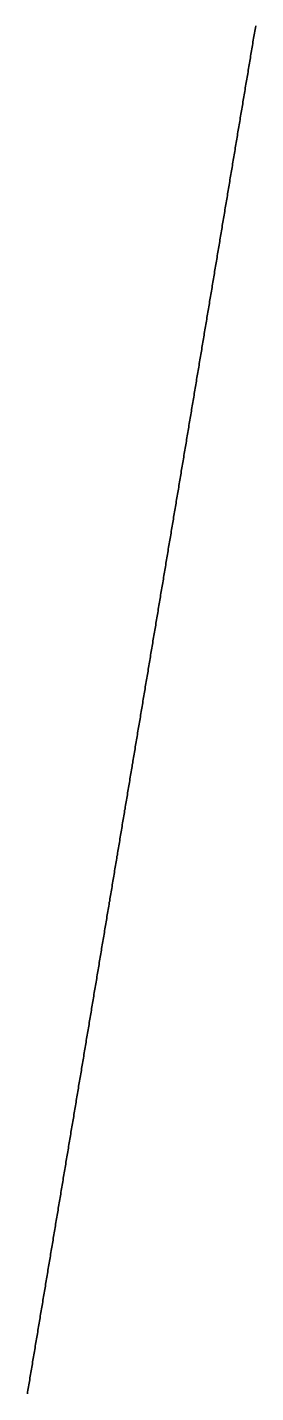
# Model space of a CAD drawing. Header units: millimetres. Extents: x -163 to 163, y 0 to 90.
# Drawn here: x -161.02 to -157.03, y 23.89 to 47.78 of the extents above; entities that cross this region are included whole.
import ezdxf

# ---------------------------------------------------------------- set-up
doc = ezdxf.new("R2010")
doc.units = ezdxf.units.MM

msp = doc.modelspace()

# ---------------------------------------------------------------- linework, layer by layer
for points in [[(-157.032, 47.806), (-157.037, 47.775), (-157.043, 47.744), (-157.048, 47.713), (-157.053, 47.682), (-157.058, 47.652), (-157.063, 47.621), (-157.068, 47.59), (-157.074, 47.559), (-157.079, 47.528), (-157.084, 47.497), (-157.089, 47.466), (-157.094, 47.435), (-157.099, 47.404), (-157.104, 47.373), (-157.11, 47.342), (-157.115, 47.311), (-157.12, 47.28), (-157.125, 47.25), (-157.13, 47.219), (-157.135, 47.188), (-157.141, 47.157), (-157.146, 47.126), (-157.151, 47.095), (-157.156, 47.064), (-157.161, 47.033), (-157.166, 47.002), (-157.171, 46.971), (-157.177, 46.94), (-157.182, 46.909), (-157.187, 46.878), (-157.192, 46.848), (-157.197, 46.817), (-157.202, 46.786), (-157.208, 46.755), (-157.213, 46.724), (-157.218, 46.693), (-157.223, 46.662), (-157.228, 46.631), (-157.233, 46.6), (-157.238, 46.569), (-157.244, 46.538), (-157.249, 46.507), (-157.254, 46.476), (-157.259, 46.446), (-157.264, 46.415), (-157.269, 46.384), (-157.275, 46.353), (-157.28, 46.322), (-157.285, 46.291), (-157.29, 46.26), (-157.295, 46.229), (-157.3, 46.198), (-157.305, 46.167), (-157.311, 46.136), (-157.316, 46.105), (-157.321, 46.074), (-157.326, 46.044), (-157.331, 46.013), (-157.336, 45.982), (-157.342, 45.951), (-157.347, 45.92), (-157.352, 45.889), (-157.357, 45.858), (-157.362, 45.827), (-157.367, 45.796), (-157.372, 45.765), (-157.378, 45.734), (-157.383, 45.703), (-157.388, 45.672), (-157.393, 45.642), (-157.398, 45.611), (-157.403, 45.58), (-157.409, 45.549), (-157.414, 45.518), (-157.419, 45.487), (-157.424, 45.456), (-157.429, 45.425), (-157.434, 45.394), (-157.439, 45.363), (-157.445, 45.332), (-157.45, 45.301), (-157.455, 45.27), (-157.46, 45.24), (-157.465, 45.209), (-157.47, 45.178), (-157.476, 45.147), (-157.481, 45.116), (-157.486, 45.085), (-157.491, 45.054), (-157.496, 45.023), (-157.501, 44.992), (-157.506, 44.961), (-157.512, 44.93), (-157.517, 44.899), (-157.522, 44.868), (-157.527, 44.838), (-157.532, 44.807), (-157.537, 44.776), (-157.543, 44.745), (-157.548, 44.714), (-157.553, 44.683), (-157.558, 44.652), (-157.563, 44.621), (-157.568, 44.59), (-157.573, 44.559), (-157.579, 44.528), (-157.584, 44.497), (-157.589, 44.466), (-157.594, 44.436), (-157.599, 44.405), (-157.604, 44.374), (-157.61, 44.343), (-157.615, 44.312), (-157.62, 44.281), (-157.625, 44.25), (-157.63, 44.219), (-157.635, 44.188), (-157.64, 44.157), (-157.646, 44.126), (-157.651, 44.095), (-157.656, 44.064), (-157.661, 44.034), (-157.666, 44.003), (-157.671, 43.972), (-157.677, 43.941), (-157.682, 43.91), (-157.687, 43.879), (-157.692, 43.848), (-157.697, 43.817), (-157.702, 43.786), (-157.707, 43.755), (-157.713, 43.724), (-157.718, 43.693), (-157.723, 43.662), (-157.728, 43.632), (-157.733, 43.601), (-157.738, 43.57), (-157.744, 43.539), (-157.749, 43.508), (-157.754, 43.477), (-157.759, 43.446), (-157.764, 43.415), (-157.769, 43.384), (-157.774, 43.353), (-157.78, 43.322), (-157.785, 43.291), (-157.79, 43.26), (-157.795, 43.23), (-157.8, 43.199), (-157.805, 43.168), (-157.811, 43.137), (-157.816, 43.106), (-157.821, 43.075), (-157.826, 43.044), (-157.831, 43.013), (-157.836, 42.982), (-157.841, 42.951), (-157.847, 42.92), (-157.852, 42.889), (-157.857, 42.858), (-157.862, 42.828), (-157.867, 42.797), (-157.872, 42.766), (-157.878, 42.735), (-157.883, 42.704), (-157.888, 42.673), (-157.893, 42.642), (-157.898, 42.611), (-157.903, 42.58), (-157.908, 42.549), (-157.914, 42.518), (-157.919, 42.487), (-157.924, 42.457), (-157.929, 42.426), (-157.934, 42.395), (-157.939, 42.364), (-157.945, 42.333), (-157.95, 42.302), (-157.955, 42.271), (-157.96, 42.24), (-157.965, 42.209), (-157.97, 42.178), (-157.975, 42.147), (-157.981, 42.116), (-157.986, 42.085), (-157.991, 42.055), (-157.996, 42.024), (-158.001, 41.993), (-158.006, 41.962), (-158.012, 41.931), (-158.017, 41.9), (-158.022, 41.869), (-158.027, 41.838), (-158.032, 41.807), (-158.037, 41.776), (-158.042, 41.745), (-158.048, 41.714), (-158.053, 41.683), (-158.058, 41.653), (-158.063, 41.622), (-158.068, 41.591), (-158.073, 41.56), (-158.079, 41.529), (-158.084, 41.498), (-158.089, 41.467), (-158.094, 41.436), (-158.099, 41.405), (-158.104, 41.374), (-158.109, 41.343), (-158.115, 41.312), (-158.12, 41.281), (-158.125, 41.251), (-158.13, 41.22), (-158.135, 41.189), (-158.14, 41.158), (-158.146, 41.127), (-158.151, 41.096), (-158.156, 41.065), (-158.161, 41.034), (-158.166, 41.003), (-158.171, 40.972), (-158.176, 40.941), (-158.182, 40.91), (-158.187, 40.879), (-158.192, 40.849), (-158.197, 40.818), (-158.202, 40.787), (-158.207, 40.756), (-158.213, 40.725), (-158.218, 40.694), (-158.223, 40.663), (-158.228, 40.632), (-158.233, 40.601), (-158.238, 40.57), (-158.243, 40.539), (-158.249, 40.508), (-158.254, 40.477), (-158.259, 40.447), (-158.264, 40.416), (-158.269, 40.385), (-158.274, 40.354), (-158.28, 40.323), (-158.285, 40.292), (-158.29, 40.261), (-158.295, 40.23), (-158.3, 40.199), (-158.305, 40.168), (-158.31, 40.137), (-158.316, 40.106), (-158.321, 40.075), (-158.326, 40.045), (-158.331, 40.014), (-158.336, 39.983), (-158.341, 39.952), (-158.347, 39.921), (-158.352, 39.89), (-158.357, 39.859), (-158.362, 39.828), (-158.367, 39.797), (-158.372, 39.766), (-158.377, 39.735), (-158.383, 39.704), (-158.388, 39.673), (-158.393, 39.643), (-158.398, 39.612), (-158.403, 39.581), (-158.408, 39.55), (-158.414, 39.519), (-158.419, 39.488), (-158.424, 39.457), (-158.429, 39.426), (-158.434, 39.395), (-158.439, 39.364), (-158.444, 39.333), (-158.45, 39.302), (-158.455, 39.271), (-158.46, 39.241), (-158.465, 39.21), (-158.47, 39.179), (-158.475, 39.148), (-158.481, 39.117), (-158.486, 39.086), (-158.491, 39.055), (-158.496, 39.024), (-158.501, 38.993), (-158.506, 38.962), (-158.511, 38.931), (-158.517, 38.9), (-158.522, 38.869), (-158.527, 38.839), (-158.532, 38.808), (-158.537, 38.777), (-158.542, 38.746), (-158.548, 38.715), (-158.553, 38.684), (-158.558, 38.653), (-158.563, 38.622), (-158.568, 38.591), (-158.573, 38.56), (-158.578, 38.529), (-158.584, 38.498), (-158.589, 38.467), (-158.594, 38.437), (-158.599, 38.406), (-158.604, 38.375), (-158.609, 38.344), (-158.615, 38.313), (-158.62, 38.282), (-158.625, 38.251), (-158.63, 38.22), (-158.635, 38.189), (-158.64, 38.158), (-158.645, 38.127), (-158.651, 38.096), (-158.656, 38.065), (-158.661, 38.035), (-158.666, 38.004), (-158.671, 37.973), (-158.676, 37.942), (-158.682, 37.911), (-158.687, 37.88), (-158.692, 37.849), (-158.697, 37.818), (-158.702, 37.787), (-158.707, 37.756), (-158.712, 37.725), (-158.718, 37.694), (-158.723, 37.663), (-158.728, 37.633), (-158.733, 37.602), (-158.738, 37.571), (-158.743, 37.54), (-158.749, 37.509), (-158.754, 37.478), (-158.759, 37.447), (-158.764, 37.416), (-158.769, 37.385), (-158.774, 37.354), (-158.779, 37.323), (-158.785, 37.292), (-158.79, 37.261), (-158.795, 37.231), (-158.8, 37.2), (-158.805, 37.169), (-158.81, 37.138), (-158.816, 37.107), (-158.821, 37.076), (-158.826, 37.045), (-158.831, 37.014), (-158.836, 36.983), (-158.841, 36.952), (-158.846, 36.921), (-158.852, 36.89), (-158.857, 36.859), (-158.862, 36.829), (-158.867, 36.798), (-158.872, 36.767), (-158.877, 36.736), (-158.883, 36.705), (-158.888, 36.674), (-158.893, 36.643), (-158.898, 36.612), (-158.903, 36.581), (-158.908, 36.55), (-158.913, 36.519), (-158.919, 36.488), (-158.924, 36.457), (-158.929, 36.427), (-158.934, 36.396), (-158.939, 36.365), (-158.944, 36.334), (-158.95, 36.303), (-158.955, 36.272), (-158.96, 36.241), (-158.965, 36.21), (-158.97, 36.179), (-158.975, 36.148), (-158.98, 36.117), (-158.986, 36.086), (-158.991, 36.055), (-158.996, 36.025), (-159.001, 35.994), (-159.006, 35.963), (-159.011, 35.932), (-159.017, 35.901), (-159.022, 35.87), (-159.027, 35.839), (-159.032, 35.808), (-159.037, 35.777), (-159.042, 35.746), (-159.047, 35.715), (-159.053, 35.684), (-159.058, 35.654), (-159.063, 35.623), (-159.068, 35.592), (-159.073, 35.561), (-159.078, 35.53), (-159.084, 35.499), (-159.089, 35.468), (-159.094, 35.437), (-159.099, 35.406), (-159.104, 35.375), (-159.109, 35.344), (-159.114, 35.313), (-159.12, 35.282), (-159.125, 35.252), (-159.13, 35.221), (-159.135, 35.19), (-159.14, 35.159), (-159.145, 35.128), (-159.151, 35.097), (-159.156, 35.066), (-159.161, 35.035), (-159.166, 35.004), (-159.171, 34.973), (-159.176, 34.942), (-159.181, 34.911), (-159.187, 34.88), (-159.192, 34.85), (-159.197, 34.819), (-159.202, 34.788), (-159.207, 34.757), (-159.212, 34.726), (-159.218, 34.695), (-159.223, 34.664), (-159.228, 34.633), (-159.233, 34.602), (-159.238, 34.571), (-159.243, 34.54), (-159.248, 34.509), (-159.254, 34.478), (-159.259, 34.448), (-159.264, 34.417), (-159.269, 34.386), (-159.274, 34.355), (-159.279, 34.324), (-159.285, 34.293), (-159.29, 34.262), (-159.295, 34.231), (-159.3, 34.2), (-159.305, 34.169), (-159.31, 34.138), (-159.315, 34.107), (-159.321, 34.076), (-159.326, 34.046), (-159.331, 34.015), (-159.336, 33.984), (-159.341, 33.953), (-159.346, 33.922), (-159.352, 33.891), (-159.357, 33.86), (-159.362, 33.829), (-159.367, 33.798), (-159.372, 33.767), (-159.377, 33.736), (-159.382, 33.705), (-159.388, 33.674), (-159.393, 33.644), (-159.398, 33.613), (-159.403, 33.582), (-159.408, 33.551), (-159.413, 33.52), (-159.419, 33.489), (-159.424, 33.458), (-159.429, 33.427), (-159.434, 33.396), (-159.439, 33.365), (-159.444, 33.334), (-159.449, 33.303), (-159.455, 33.272), (-159.46, 33.242), (-159.465, 33.211), (-159.47, 33.18), (-159.475, 33.149), (-159.48, 33.118), (-159.486, 33.087), (-159.491, 33.056), (-159.496, 33.025), (-159.501, 32.994), (-159.506, 32.963), (-159.511, 32.932), (-159.516, 32.901), (-159.522, 32.87), (-159.527, 32.84), (-159.532, 32.809), (-159.537, 32.778), (-159.542, 32.747), (-159.547, 32.716), (-159.553, 32.685), (-159.558, 32.654), (-159.563, 32.623), (-159.568, 32.592), (-159.573, 32.561), (-159.578, 32.53), (-159.583, 32.499), (-159.589, 32.468), (-159.594, 32.438), (-159.599, 32.407), (-159.604, 32.376), (-159.609, 32.345), (-159.614, 32.314), (-159.62, 32.283), (-159.625, 32.252), (-159.63, 32.221), (-159.635, 32.19), (-159.64, 32.159), (-159.645, 32.128), (-159.65, 32.097), (-159.656, 32.066), (-159.661, 32.036), (-159.666, 32.005), (-159.671, 31.974), (-159.676, 31.943), (-159.681, 31.912), (-159.687, 31.881), (-159.692, 31.85), (-159.697, 31.819), (-159.702, 31.788), (-159.707, 31.757), (-159.712, 31.726), (-159.717, 31.695), (-159.723, 31.664), (-159.728, 31.634), (-159.733, 31.603), (-159.738, 31.572), (-159.743, 31.541), (-159.748, 31.51), (-159.754, 31.479), (-159.759, 31.448), (-159.764, 31.417), (-159.769, 31.386), (-159.774, 31.355), (-159.779, 31.324), (-159.784, 31.293), (-159.79, 31.262), (-159.795, 31.232), (-159.8, 31.201), (-159.805, 31.17), (-159.81, 31.139), (-159.815, 31.108), (-159.821, 31.077), (-159.826, 31.046), (-159.831, 31.015), (-159.836, 30.984), (-159.841, 30.953), (-159.846, 30.922), (-159.851, 30.891), (-159.857, 30.86), (-159.862, 30.83), (-159.867, 30.799), (-159.872, 30.768), (-159.877, 30.737), (-159.882, 30.706), (-159.888, 30.675), (-159.893, 30.644), (-159.898, 30.613), (-159.903, 30.582), (-159.908, 30.551), (-159.913, 30.52), (-159.918, 30.489), (-159.924, 30.458), (-159.929, 30.428), (-159.934, 30.397), (-159.939, 30.366), (-159.944, 30.335), (-159.949, 30.304), (-159.955, 30.273), (-159.96, 30.242), (-159.965, 30.211), (-159.97, 30.18), (-159.975, 30.149), (-159.98, 30.118), (-159.985, 30.087), (-159.991, 30.056), (-159.996, 30.026), (-160.001, 29.995), (-160.006, 29.964), (-160.011, 29.933), (-160.016, 29.902), (-160.022, 29.871), (-160.027, 29.84), (-160.032, 29.809), (-160.037, 29.778), (-160.042, 29.747), (-160.047, 29.716), (-160.052, 29.685), (-160.058, 29.654), (-160.063, 29.624), (-160.068, 29.593), (-160.073, 29.562), (-160.078, 29.531), (-160.083, 29.5), (-160.089, 29.469), (-160.094, 29.438), (-160.099, 29.407), (-160.104, 29.376), (-160.109, 29.345), (-160.114, 29.314), (-160.119, 29.283), (-160.125, 29.252), (-160.13, 29.222), (-160.135, 29.191), (-160.14, 29.16), (-160.145, 29.129), (-160.15, 29.098), (-160.156, 29.067), (-160.161, 29.036), (-160.166, 29.005), (-160.171, 28.974), (-160.176, 28.943), (-160.181, 28.912), (-160.186, 28.881), (-160.192, 28.85), (-160.197, 28.82), (-160.202, 28.789), (-160.207, 28.758), (-160.212, 28.727), (-160.217, 28.696), (-160.223, 28.665), (-160.228, 28.634), (-160.233, 28.603), (-160.238, 28.572), (-160.243, 28.541), (-160.248, 28.51), (-160.253, 28.479), (-160.259, 28.449), (-160.264, 28.418), (-160.269, 28.387), (-160.274, 28.356), (-160.279, 28.325), (-160.284, 28.294), (-160.29, 28.263), (-160.295, 28.232), (-160.3, 28.201), (-160.305, 28.17), (-160.31, 28.139), (-160.315, 28.108), (-160.32, 28.077), (-160.326, 28.047), (-160.331, 28.016), (-160.336, 27.985), (-160.341, 27.954), (-160.346, 27.923), (-160.351, 27.892), (-160.357, 27.861), (-160.362, 27.83), (-160.367, 27.799), (-160.372, 27.768), (-160.377, 27.737), (-160.382, 27.706), (-160.387, 27.675), (-160.393, 27.645), (-160.398, 27.614), (-160.403, 27.583), (-160.408, 27.552), (-160.413, 27.521), (-160.418, 27.49), (-160.424, 27.459), (-160.429, 27.428), (-160.434, 27.397), (-160.439, 27.366), (-160.444, 27.335), (-160.449, 27.304), (-160.454, 27.273), (-160.46, 27.243), (-160.465, 27.212), (-160.47, 27.181), (-160.475, 27.15), (-160.48, 27.119), (-160.485, 27.088), (-160.491, 27.057), (-160.496, 27.026), (-160.501, 26.995), (-160.506, 26.964), (-160.511, 26.933), (-160.516, 26.902), (-160.521, 26.871), (-160.527, 26.841), (-160.532, 26.81), (-160.537, 26.779), (-160.542, 26.748), (-160.547, 26.717), (-160.552, 26.686), (-160.558, 26.655), (-160.563, 26.624), (-160.568, 26.593), (-160.573, 26.562), (-160.578, 26.531), (-160.583, 26.5), (-160.588, 26.469), (-160.594, 26.439), (-160.599, 26.408), (-160.604, 26.377), (-160.609, 26.346), (-160.614, 26.315), (-160.619, 26.284), (-160.625, 26.253), (-160.63, 26.222), (-160.635, 26.191), (-160.64, 26.16), (-160.645, 26.129), (-160.65, 26.098), (-160.655, 26.067), (-160.661, 26.037), (-160.666, 26.006), (-160.671, 25.975), (-160.676, 25.944), (-160.681, 25.913), (-160.686, 25.882), (-160.692, 25.851), (-160.697, 25.82), (-160.702, 25.789), (-160.707, 25.758), (-160.712, 25.727), (-160.717, 25.696), (-160.722, 25.665), (-160.728, 25.635), (-160.733, 25.604), (-160.738, 25.573), (-160.743, 25.542), (-160.748, 25.511), (-160.753, 25.48), (-160.759, 25.449), (-160.764, 25.418), (-160.769, 25.387), (-160.774, 25.356), (-160.779, 25.325), (-160.784, 25.294), (-160.789, 25.263), (-160.795, 25.233), (-160.8, 25.202), (-160.805, 25.171), (-160.81, 25.14), (-160.815, 25.109), (-160.82, 25.078), (-160.825, 25.047), (-160.831, 25.016), (-160.836, 24.985), (-160.841, 24.954), (-160.846, 24.923), (-160.851, 24.892), (-160.856, 24.861), (-160.862, 24.831), (-160.867, 24.8), (-160.872, 24.769), (-160.877, 24.738), (-160.882, 24.707), (-160.887, 24.676), (-160.892, 24.645), (-160.898, 24.614), (-160.903, 24.583), (-160.908, 24.552), (-160.913, 24.521), (-160.918, 24.49), (-160.923, 24.459), (-160.929, 24.429), (-160.934, 24.398), (-160.939, 24.367), (-160.944, 24.336), (-160.949, 24.305), (-160.954, 24.274), (-160.959, 24.243), (-160.965, 24.212), (-160.97, 24.181), (-160.975, 24.15), (-160.98, 24.119), (-160.985, 24.088), (-160.99, 24.057), (-160.996, 24.027), (-161.001, 23.996), (-161.006, 23.965), (-161.011, 23.934), (-161.016, 23.903), (-161.021, 23.872)], [(-161.021, 23.872), (-161.016, 23.903), (-161.011, 23.934), (-161.006, 23.965), (-161.001, 23.996), (-160.996, 24.027), (-160.99, 24.057), (-160.985, 24.088), (-160.98, 24.119), (-160.975, 24.15), (-160.97, 24.181), (-160.965, 24.212), (-160.959, 24.243), (-160.954, 24.274), (-160.949, 24.305), (-160.944, 24.336), (-160.939, 24.367), (-160.934, 24.398), (-160.929, 24.429), (-160.923, 24.459), (-160.918, 24.49), (-160.913, 24.521), (-160.908, 24.552), (-160.903, 24.583), (-160.898, 24.614), (-160.892, 24.645), (-160.887, 24.676), (-160.882, 24.707), (-160.877, 24.738), (-160.872, 24.769), (-160.867, 24.8), (-160.862, 24.831), (-160.856, 24.861), (-160.851, 24.892), (-160.846, 24.923), (-160.841, 24.954), (-160.836, 24.985), (-160.831, 25.016), (-160.825, 25.047), (-160.82, 25.078), (-160.815, 25.109), (-160.81, 25.14), (-160.805, 25.171), (-160.8, 25.202), (-160.795, 25.233), (-160.789, 25.263), (-160.784, 25.294), (-160.779, 25.325), (-160.774, 25.356), (-160.769, 25.387), (-160.764, 25.418), (-160.759, 25.449), (-160.753, 25.48), (-160.748, 25.511), (-160.743, 25.542), (-160.738, 25.573), (-160.733, 25.604), (-160.728, 25.635), (-160.722, 25.665), (-160.717, 25.696), (-160.712, 25.727), (-160.707, 25.758), (-160.702, 25.789), (-160.697, 25.82), (-160.692, 25.851), (-160.686, 25.882), (-160.681, 25.913), (-160.676, 25.944), (-160.671, 25.975), (-160.666, 26.006), (-160.661, 26.037), (-160.655, 26.067), (-160.65, 26.098), (-160.645, 26.129), (-160.64, 26.16), (-160.635, 26.191), (-160.63, 26.222), (-160.625, 26.253), (-160.619, 26.284), (-160.614, 26.315), (-160.609, 26.346), (-160.604, 26.377), (-160.599, 26.408), (-160.594, 26.439), (-160.588, 26.469), (-160.583, 26.5), (-160.578, 26.531), (-160.573, 26.562), (-160.568, 26.593), (-160.563, 26.624), (-160.558, 26.655), (-160.552, 26.686), (-160.547, 26.717), (-160.542, 26.748), (-160.537, 26.779), (-160.532, 26.81), (-160.527, 26.841), (-160.521, 26.871), (-160.516, 26.902), (-160.511, 26.933), (-160.506, 26.964), (-160.501, 26.995), (-160.496, 27.026), (-160.491, 27.057), (-160.485, 27.088), (-160.48, 27.119), (-160.475, 27.15), (-160.47, 27.181), (-160.465, 27.212), (-160.46, 27.243), (-160.454, 27.273), (-160.449, 27.304), (-160.444, 27.335), (-160.439, 27.366), (-160.434, 27.397), (-160.429, 27.428), (-160.424, 27.459), (-160.418, 27.49), (-160.413, 27.521), (-160.408, 27.552), (-160.403, 27.583), (-160.398, 27.614), (-160.393, 27.645), (-160.387, 27.675), (-160.382, 27.706), (-160.377, 27.737), (-160.372, 27.768), (-160.367, 27.799), (-160.362, 27.83), (-160.357, 27.861), (-160.351, 27.892), (-160.346, 27.923), (-160.341, 27.954), (-160.336, 27.985), (-160.331, 28.016), (-160.326, 28.047), (-160.32, 28.077), (-160.315, 28.108), (-160.31, 28.139), (-160.305, 28.17), (-160.3, 28.201), (-160.295, 28.232), (-160.29, 28.263), (-160.284, 28.294), (-160.279, 28.325), (-160.274, 28.356), (-160.269, 28.387), (-160.264, 28.418), (-160.259, 28.449), (-160.253, 28.479), (-160.248, 28.51), (-160.243, 28.541), (-160.238, 28.572), (-160.233, 28.603), (-160.228, 28.634), (-160.223, 28.665), (-160.217, 28.696), (-160.212, 28.727), (-160.207, 28.758), (-160.202, 28.789), (-160.197, 28.82), (-160.192, 28.85), (-160.186, 28.881), (-160.181, 28.912), (-160.176, 28.943), (-160.171, 28.974), (-160.166, 29.005), (-160.161, 29.036), (-160.156, 29.067), (-160.15, 29.098), (-160.145, 29.129), (-160.14, 29.16), (-160.135, 29.191), (-160.13, 29.222), (-160.125, 29.252), (-160.119, 29.283), (-160.114, 29.314), (-160.109, 29.345), (-160.104, 29.376), (-160.099, 29.407), (-160.094, 29.438), (-160.089, 29.469), (-160.083, 29.5), (-160.078, 29.531), (-160.073, 29.562), (-160.068, 29.593), (-160.063, 29.624), (-160.058, 29.654), (-160.052, 29.685), (-160.047, 29.716), (-160.042, 29.747), (-160.037, 29.778), (-160.032, 29.809), (-160.027, 29.84), (-160.022, 29.871), (-160.016, 29.902), (-160.011, 29.933), (-160.006, 29.964), (-160.001, 29.995), (-159.996, 30.026), (-159.991, 30.056), (-159.985, 30.087), (-159.98, 30.118), (-159.975, 30.149), (-159.97, 30.18), (-159.965, 30.211), (-159.96, 30.242), (-159.955, 30.273), (-159.949, 30.304), (-159.944, 30.335), (-159.939, 30.366), (-159.934, 30.397), (-159.929, 30.428), (-159.924, 30.458), (-159.918, 30.489), (-159.913, 30.52), (-159.908, 30.551), (-159.903, 30.582), (-159.898, 30.613), (-159.893, 30.644), (-159.888, 30.675), (-159.882, 30.706), (-159.877, 30.737), (-159.872, 30.768), (-159.867, 30.799), (-159.862, 30.83), (-159.857, 30.86), (-159.851, 30.891), (-159.846, 30.922), (-159.841, 30.953), (-159.836, 30.984), (-159.831, 31.015), (-159.826, 31.046), (-159.821, 31.077), (-159.815, 31.108), (-159.81, 31.139), (-159.805, 31.17), (-159.8, 31.201), (-159.795, 31.232), (-159.79, 31.262), (-159.784, 31.293), (-159.779, 31.324), (-159.774, 31.355), (-159.769, 31.386), (-159.764, 31.417), (-159.759, 31.448), (-159.754, 31.479), (-159.748, 31.51), (-159.743, 31.541), (-159.738, 31.572), (-159.733, 31.603), (-159.728, 31.634), (-159.723, 31.664), (-159.717, 31.695), (-159.712, 31.726), (-159.707, 31.757), (-159.702, 31.788), (-159.697, 31.819), (-159.692, 31.85), (-159.687, 31.881), (-159.681, 31.912), (-159.676, 31.943), (-159.671, 31.974), (-159.666, 32.005), (-159.661, 32.036), (-159.656, 32.066), (-159.65, 32.097), (-159.645, 32.128), (-159.64, 32.159), (-159.635, 32.19), (-159.63, 32.221), (-159.625, 32.252), (-159.62, 32.283), (-159.614, 32.314), (-159.609, 32.345), (-159.604, 32.376), (-159.599, 32.407), (-159.594, 32.438), (-159.589, 32.468), (-159.583, 32.499), (-159.578, 32.53), (-159.573, 32.561), (-159.568, 32.592), (-159.563, 32.623), (-159.558, 32.654), (-159.553, 32.685), (-159.547, 32.716), (-159.542, 32.747), (-159.537, 32.778), (-159.532, 32.809), (-159.527, 32.84), (-159.522, 32.87), (-159.516, 32.901), (-159.511, 32.932), (-159.506, 32.963), (-159.501, 32.994), (-159.496, 33.025), (-159.491, 33.056), (-159.486, 33.087), (-159.48, 33.118), (-159.475, 33.149), (-159.47, 33.18), (-159.465, 33.211), (-159.46, 33.242), (-159.455, 33.272), (-159.449, 33.303), (-159.444, 33.334), (-159.439, 33.365), (-159.434, 33.396), (-159.429, 33.427), (-159.424, 33.458), (-159.419, 33.489), (-159.413, 33.52), (-159.408, 33.551), (-159.403, 33.582), (-159.398, 33.613), (-159.393, 33.644), (-159.388, 33.674), (-159.382, 33.705), (-159.377, 33.736), (-159.372, 33.767), (-159.367, 33.798), (-159.362, 33.829), (-159.357, 33.86), (-159.352, 33.891), (-159.346, 33.922), (-159.341, 33.953), (-159.336, 33.984), (-159.331, 34.015), (-159.326, 34.046), (-159.321, 34.076), (-159.315, 34.107), (-159.31, 34.138), (-159.305, 34.169), (-159.3, 34.2), (-159.295, 34.231), (-159.29, 34.262), (-159.285, 34.293), (-159.279, 34.324), (-159.274, 34.355), (-159.269, 34.386), (-159.264, 34.417), (-159.259, 34.448), (-159.254, 34.478), (-159.248, 34.509), (-159.243, 34.54), (-159.238, 34.571), (-159.233, 34.602), (-159.228, 34.633), (-159.223, 34.664), (-159.218, 34.695), (-159.212, 34.726), (-159.207, 34.757), (-159.202, 34.788), (-159.197, 34.819), (-159.192, 34.85), (-159.187, 34.88), (-159.181, 34.911), (-159.176, 34.942), (-159.171, 34.973), (-159.166, 35.004), (-159.161, 35.035), (-159.156, 35.066), (-159.151, 35.097), (-159.145, 35.128), (-159.14, 35.159), (-159.135, 35.19), (-159.13, 35.221), (-159.125, 35.252), (-159.12, 35.282), (-159.114, 35.313), (-159.109, 35.344), (-159.104, 35.375), (-159.099, 35.406), (-159.094, 35.437), (-159.089, 35.468), (-159.084, 35.499), (-159.078, 35.53), (-159.073, 35.561), (-159.068, 35.592), (-159.063, 35.623), (-159.058, 35.654), (-159.053, 35.684), (-159.047, 35.715), (-159.042, 35.746), (-159.037, 35.777), (-159.032, 35.808), (-159.027, 35.839), (-159.022, 35.87), (-159.017, 35.901), (-159.011, 35.932), (-159.006, 35.963), (-159.001, 35.994), (-158.996, 36.025), (-158.991, 36.055), (-158.986, 36.086), (-158.98, 36.117), (-158.975, 36.148), (-158.97, 36.179), (-158.965, 36.21), (-158.96, 36.241), (-158.955, 36.272), (-158.95, 36.303), (-158.944, 36.334), (-158.939, 36.365), (-158.934, 36.396), (-158.929, 36.427), (-158.924, 36.457), (-158.919, 36.488), (-158.913, 36.519), (-158.908, 36.55), (-158.903, 36.581), (-158.898, 36.612), (-158.893, 36.643), (-158.888, 36.674), (-158.883, 36.705), (-158.877, 36.736), (-158.872, 36.767), (-158.867, 36.798), (-158.862, 36.829), (-158.857, 36.859), (-158.852, 36.89), (-158.846, 36.921), (-158.841, 36.952), (-158.836, 36.983), (-158.831, 37.014), (-158.826, 37.045), (-158.821, 37.076), (-158.816, 37.107), (-158.81, 37.138), (-158.805, 37.169), (-158.8, 37.2), (-158.795, 37.231), (-158.79, 37.261), (-158.785, 37.292), (-158.779, 37.323), (-158.774, 37.354), (-158.769, 37.385), (-158.764, 37.416), (-158.759, 37.447), (-158.754, 37.478), (-158.749, 37.509), (-158.743, 37.54), (-158.738, 37.571), (-158.733, 37.602), (-158.728, 37.633), (-158.723, 37.663), (-158.718, 37.694), (-158.712, 37.725), (-158.707, 37.756), (-158.702, 37.787), (-158.697, 37.818), (-158.692, 37.849), (-158.687, 37.88), (-158.682, 37.911), (-158.676, 37.942), (-158.671, 37.973), (-158.666, 38.004), (-158.661, 38.035), (-158.656, 38.065), (-158.651, 38.096), (-158.645, 38.127), (-158.64, 38.158), (-158.635, 38.189), (-158.63, 38.22), (-158.625, 38.251), (-158.62, 38.282), (-158.615, 38.313), (-158.609, 38.344), (-158.604, 38.375), (-158.599, 38.406), (-158.594, 38.437), (-158.589, 38.467), (-158.584, 38.498), (-158.578, 38.529), (-158.573, 38.56), (-158.568, 38.591), (-158.563, 38.622), (-158.558, 38.653), (-158.553, 38.684), (-158.548, 38.715), (-158.542, 38.746), (-158.537, 38.777), (-158.532, 38.808), (-158.527, 38.839), (-158.522, 38.869), (-158.517, 38.9), (-158.511, 38.931), (-158.506, 38.962), (-158.501, 38.993), (-158.496, 39.024), (-158.491, 39.055), (-158.486, 39.086), (-158.481, 39.117), (-158.475, 39.148), (-158.47, 39.179), (-158.465, 39.21), (-158.46, 39.241), (-158.455, 39.271), (-158.45, 39.302), (-158.444, 39.333), (-158.439, 39.364), (-158.434, 39.395), (-158.429, 39.426), (-158.424, 39.457), (-158.419, 39.488), (-158.414, 39.519), (-158.408, 39.55), (-158.403, 39.581), (-158.398, 39.612), (-158.393, 39.643), (-158.388, 39.673), (-158.383, 39.704), (-158.377, 39.735), (-158.372, 39.766), (-158.367, 39.797), (-158.362, 39.828), (-158.357, 39.859), (-158.352, 39.89), (-158.347, 39.921), (-158.341, 39.952), (-158.336, 39.983), (-158.331, 40.014), (-158.326, 40.045), (-158.321, 40.075), (-158.316, 40.106), (-158.31, 40.137), (-158.305, 40.168), (-158.3, 40.199), (-158.295, 40.23), (-158.29, 40.261), (-158.285, 40.292), (-158.28, 40.323), (-158.274, 40.354), (-158.269, 40.385), (-158.264, 40.416), (-158.259, 40.447), (-158.254, 40.477), (-158.249, 40.508), (-158.243, 40.539), (-158.238, 40.57), (-158.233, 40.601), (-158.228, 40.632), (-158.223, 40.663), (-158.218, 40.694), (-158.213, 40.725), (-158.207, 40.756), (-158.202, 40.787), (-158.197, 40.818), (-158.192, 40.849), (-158.187, 40.879), (-158.182, 40.91), (-158.176, 40.941), (-158.171, 40.972), (-158.166, 41.003), (-158.161, 41.034), (-158.156, 41.065), (-158.151, 41.096), (-158.146, 41.127), (-158.14, 41.158), (-158.135, 41.189), (-158.13, 41.22), (-158.125, 41.251), (-158.12, 41.281), (-158.115, 41.312), (-158.109, 41.343), (-158.104, 41.374), (-158.099, 41.405), (-158.094, 41.436), (-158.089, 41.467), (-158.084, 41.498), (-158.079, 41.529), (-158.073, 41.56), (-158.068, 41.591), (-158.063, 41.622), (-158.058, 41.653), (-158.053, 41.683), (-158.048, 41.714), (-158.042, 41.745), (-158.037, 41.776), (-158.032, 41.807), (-158.027, 41.838), (-158.022, 41.869), (-158.017, 41.9), (-158.012, 41.931), (-158.006, 41.962), (-158.001, 41.993), (-157.996, 42.024), (-157.991, 42.055), (-157.986, 42.085), (-157.981, 42.116), (-157.975, 42.147), (-157.97, 42.178), (-157.965, 42.209), (-157.96, 42.24), (-157.955, 42.271), (-157.95, 42.302), (-157.945, 42.333), (-157.939, 42.364), (-157.934, 42.395), (-157.929, 42.426), (-157.924, 42.457), (-157.919, 42.487), (-157.914, 42.518), (-157.908, 42.549), (-157.903, 42.58), (-157.898, 42.611), (-157.893, 42.642), (-157.888, 42.673), (-157.883, 42.704), (-157.878, 42.735), (-157.872, 42.766), (-157.867, 42.797), (-157.862, 42.828), (-157.857, 42.858), (-157.852, 42.889), (-157.847, 42.92), (-157.841, 42.951), (-157.836, 42.982), (-157.831, 43.013), (-157.826, 43.044), (-157.821, 43.075), (-157.816, 43.106), (-157.811, 43.137), (-157.805, 43.168), (-157.8, 43.199), (-157.795, 43.23), (-157.79, 43.26), (-157.785, 43.291), (-157.78, 43.322), (-157.774, 43.353), (-157.769, 43.384), (-157.764, 43.415), (-157.759, 43.446), (-157.754, 43.477), (-157.749, 43.508), (-157.744, 43.539), (-157.738, 43.57), (-157.733, 43.601), (-157.728, 43.632), (-157.723, 43.662), (-157.718, 43.693), (-157.713, 43.724), (-157.707, 43.755), (-157.702, 43.786), (-157.697, 43.817), (-157.692, 43.848), (-157.687, 43.879), (-157.682, 43.91), (-157.677, 43.941), (-157.671, 43.972), (-157.666, 44.003), (-157.661, 44.034), (-157.656, 44.064), (-157.651, 44.095), (-157.646, 44.126), (-157.64, 44.157), (-157.635, 44.188), (-157.63, 44.219), (-157.625, 44.25), (-157.62, 44.281), (-157.615, 44.312), (-157.61, 44.343), (-157.604, 44.374), (-157.599, 44.405), (-157.594, 44.436), (-157.589, 44.466), (-157.584, 44.497), (-157.579, 44.528), (-157.573, 44.559), (-157.568, 44.59), (-157.563, 44.621), (-157.558, 44.652), (-157.553, 44.683), (-157.548, 44.714), (-157.543, 44.745), (-157.537, 44.776), (-157.532, 44.807), (-157.527, 44.838), (-157.522, 44.868), (-157.517, 44.899), (-157.512, 44.93), (-157.506, 44.961), (-157.501, 44.992), (-157.496, 45.023), (-157.491, 45.054), (-157.486, 45.085), (-157.481, 45.116), (-157.476, 45.147), (-157.47, 45.178), (-157.465, 45.209), (-157.46, 45.24), (-157.455, 45.27), (-157.45, 45.301), (-157.445, 45.332), (-157.439, 45.363), (-157.434, 45.394), (-157.429, 45.425), (-157.424, 45.456), (-157.419, 45.487), (-157.414, 45.518), (-157.409, 45.549), (-157.403, 45.58), (-157.398, 45.611), (-157.393, 45.642), (-157.388, 45.672), (-157.383, 45.703), (-157.378, 45.734), (-157.372, 45.765), (-157.367, 45.796), (-157.362, 45.827), (-157.357, 45.858), (-157.352, 45.889), (-157.347, 45.92), (-157.342, 45.951), (-157.336, 45.982), (-157.331, 46.013), (-157.326, 46.044), (-157.321, 46.074), (-157.316, 46.105), (-157.311, 46.136), (-157.305, 46.167), (-157.3, 46.198), (-157.295, 46.229), (-157.29, 46.26), (-157.285, 46.291), (-157.28, 46.322), (-157.275, 46.353), (-157.269, 46.384), (-157.264, 46.415), (-157.259, 46.446), (-157.254, 46.476), (-157.249, 46.507), (-157.244, 46.538), (-157.238, 46.569), (-157.233, 46.6), (-157.228, 46.631), (-157.223, 46.662), (-157.218, 46.693), (-157.213, 46.724), (-157.208, 46.755), (-157.202, 46.786), (-157.197, 46.817), (-157.192, 46.848), (-157.187, 46.878), (-157.182, 46.909), (-157.177, 46.94), (-157.171, 46.971), (-157.166, 47.002), (-157.161, 47.033), (-157.156, 47.064), (-157.151, 47.095), (-157.146, 47.126), (-157.141, 47.157), (-157.135, 47.188), (-157.13, 47.219), (-157.125, 47.25), (-157.12, 47.28), (-157.115, 47.311), (-157.11, 47.342), (-157.104, 47.373), (-157.099, 47.404), (-157.094, 47.435), (-157.089, 47.466), (-157.084, 47.497), (-157.079, 47.528), (-157.074, 47.559), (-157.068, 47.59), (-157.063, 47.621), (-157.058, 47.652), (-157.053, 47.682), (-157.048, 47.713), (-157.043, 47.744), (-157.037, 47.775), (-157.032, 47.806)]]:
    msp.add_lwpolyline(points)

doc.saveas('drawing.dxf')
